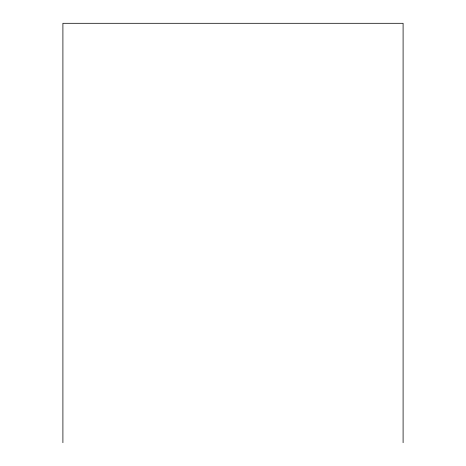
<?xml version="1.0" encoding="UTF-8"?>
<svg xmlns="http://www.w3.org/2000/svg" width="466" height="466" viewBox="0 0 466 466"><rect width="100%" height="100%" fill="white"/><g stroke="black" fill="none" stroke-linecap="round" stroke-linejoin="round"><path stroke-width="0.7" d="M403.096 442.7L403.096 23.3L62.904 23.3L62.904 442.7"/></g></svg>
